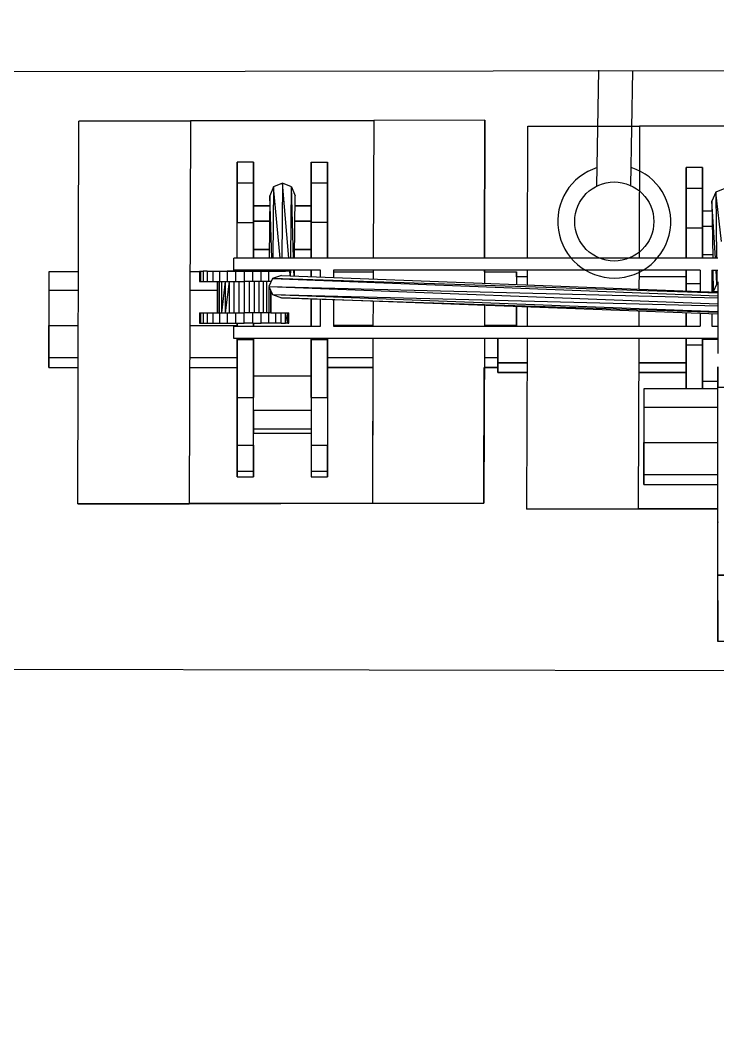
# Model space of a CAD drawing. Header units: millimetres. Extents: x -4997 to -4876, y -8737 to -8661.
# Drawn here: x -4932.907 to -4932.291, y -8694.462 to -8693.564 of the extents above; entities that cross this region are included whole.
import ezdxf

# ---------------------------------------------------------------- set-up
doc = ezdxf.new("R2010")
doc.units = ezdxf.units.MM
doc.header["$LTSCALE"] = 0.1
for name, color, linetype in [('cobertura nova', 4, 'Continuous'), ('imagem', 7, 'Continuous'), ('visto', 9, 'Continuous')]:
    doc.layers.add(name, color=color, linetype=linetype)
picture_1 = doc.add_image_def('image1.jpg', size_in_pixel=(1920, 1080))

# ---------------------------------------------------------------- blocks, each defined once
blk = doc.blocks.new('descida pluvial ext')
for p, q in [((-4901.95349, -8405.15075), (-4901.95529, -8405.2522)), ((-4901.92348, -8405.15044), (-4901.9253, -8405.25274))]:
    blk.add_line(p, q)
blk.add_circle((-4901.93881, -8405.11897), 0.035)
blk.add_arc((-4901.93881, -8405.11897), 0.05, 287.50993, 252.58846)

msp = doc.modelspace()

# ---------------------------------------------------------------- linework, layer by layer
at = {"layer": 'cobertura nova'}
for p, q in [((-4932.85643, -8693.99163), (-4932.85553, -8693.65292)), ((-4932.85553, -8693.65292), (-4932.75681, -8693.6527)), ((-4932.75681, -8693.65284), (-4932.85553, -8693.65306)), ((-4932.75681, -8693.6527), (-4932.75802, -8693.99141)), ((-4932.75681, -8693.6527), (-4932.59477, -8693.65248)), ((-4932.59477, -8693.65248), (-4932.75681, -8693.65284)), ((-4932.59477, -8693.65248), (-4932.5952, -8693.77419)), ((-4932.59477, -8693.65248), (-4932.5952, -8693.77419)), ((-4932.49636, -8693.65227), (-4932.59477, -8693.65248)), ((-4932.49669, -8693.77419), (-4932.49636, -8693.65227)), ((-4932.49636, -8693.65227), (-4932.49669, -8693.77419)), ((-4932.4587, -8693.77419), (-4932.45839, -8693.65754)), ((-4932.45839, -8693.65754), (-4932.35967, -8693.65732)), ((-4932.35967, -8693.65747), (-4932.45839, -8693.65768)), ((-4932.35967, -8693.65732), (-4932.36008, -8693.77419)), ((-4932.35967, -8693.65732), (-4932.20417, -8693.65712)), ((-4932.20417, -8693.65712), (-4932.35967, -8693.65747)), ((-4932.70111, -8693.68936), (-4932.71555, -8693.68936)), ((-4932.71555, -8693.68936), (-4932.71555, -8693.69451)), ((-4932.71555, -8693.70797), (-4932.71555, -8693.68936)), ((-4932.71555, -8693.69451), (-4932.71555, -8693.68936)), ((-4932.71555, -8693.68936), (-4932.71555, -8693.70797)), ((-4932.70112, -8693.70797), (-4932.70112, -8693.68936)), ((-4932.70111, -8693.68936), (-4932.70111, -8693.70797)), ((-4932.64999, -8693.68936), (-4932.63555, -8693.68936)), ((-4932.64999, -8693.70797), (-4932.64999, -8693.68936)), ((-4932.64999, -8693.69451), (-4932.64999, -8693.68936)), ((-4932.64999, -8693.68936), (-4932.64999, -8693.70797)), ((-4932.63555, -8693.68936), (-4932.63555, -8693.70797)), ((-4932.63555, -8693.70797), (-4932.63555, -8693.68936)), ((-4932.71555, -8693.69451), (-4932.71555, -8693.71757)), ((-4932.71555, -8693.71757), (-4932.71555, -8693.69451)), ((-4932.64999, -8693.71757), (-4932.64999, -8693.69451)), ((-4932.30397, -8693.69398), (-4932.31841, -8693.69398)), ((-4932.31841, -8693.69398), (-4932.31841, -8693.69913)), ((-4932.31841, -8693.7126), (-4932.31841, -8693.69398)), ((-4932.31841, -8693.69913), (-4932.31841, -8693.69398)), ((-4932.31841, -8693.69398), (-4932.31841, -8693.7126)), ((-4932.31841, -8693.69913), (-4932.31841, -8693.7222)), ((-4932.31841, -8693.7222), (-4932.31841, -8693.69913)), ((-4932.30397, -8693.7126), (-4932.30397, -8693.69398)), ((-4932.30397, -8693.69398), (-4932.30397, -8693.7126)), ((-4932.70111, -8693.70797), (-4932.71555, -8693.70797)), ((-4932.71555, -8693.7427), (-4932.71555, -8693.70797)), ((-4932.71555, -8693.70797), (-4932.71555, -8693.7427)), ((-4932.70112, -8693.7427), (-4932.70112, -8693.70797)), ((-4932.70111, -8693.70797), (-4932.70112, -8693.7427)), ((-4932.70111, -8693.71757), (-4932.70111, -8693.70797)), ((-4932.67544, -8693.70798), (-4932.68339, -8693.71127)), ((-4932.67544, -8693.70798), (-4932.67609, -8693.77419)), ((-4932.66983, -8693.77419), (-4932.67544, -8693.70798)), ((-4932.66749, -8693.71127), (-4932.67544, -8693.70798)), ((-4932.63555, -8693.70797), (-4932.64999, -8693.70797)), ((-4932.64999, -8693.70797), (-4932.64999, -8693.7427)), ((-4932.64999, -8693.7427), (-4932.64999, -8693.70797)), ((-4932.63555, -8693.71757), (-4932.63555, -8693.70797)), ((-4932.63555, -8693.70797), (-4932.63555, -8693.7427)), ((-4932.63555, -8693.7427), (-4932.63555, -8693.70797)), ((-4932.71555, -8693.71757), (-4932.71555, -8693.71757)), ((-4932.71555, -8693.71757), (-4932.71555, -8693.7427)), ((-4932.71555, -8693.7427), (-4932.71555, -8693.71757)), ((-4932.70111, -8693.72809), (-4932.70111, -8693.71757)), ((-4932.68339, -8693.71127), (-4932.68668, -8693.71922)), ((-4932.68339, -8693.71127), (-4932.68401, -8693.77419)), ((-4932.67763, -8693.77419), (-4932.68339, -8693.71127)), ((-4932.66811, -8693.77419), (-4932.66749, -8693.71127)), ((-4932.66571, -8693.77419), (-4932.66749, -8693.71127)), ((-4932.66749, -8693.71127), (-4932.66419, -8693.71922)), ((-4932.64999, -8693.71757), (-4932.64999, -8693.72809)), ((-4932.64999, -8693.72809), (-4932.64999, -8693.71757)), ((-4932.63555, -8693.75958), (-4932.63555, -8693.71757)), ((-4932.30397, -8693.7126), (-4932.31841, -8693.7126)), ((-4932.31841, -8693.74733), (-4932.31841, -8693.7126)), ((-4932.31841, -8693.7126), (-4932.31841, -8693.74733)), ((-4932.30397, -8693.74733), (-4932.30397, -8693.7126)), ((-4932.30397, -8693.7126), (-4932.30397, -8693.74733)), ((-4932.2923, -8693.71589), (-4932.2956, -8693.72385)), ((-4932.28435, -8693.7126), (-4932.2923, -8693.71589)), ((-4932.28723, -8693.75961), (-4932.2923, -8693.71589)), ((-4932.2923, -8693.71589), (-4932.2915, -8693.77419)), ((-4932.68668, -8693.71922), (-4932.68723, -8693.77419)), ((-4932.68481, -8693.77419), (-4932.68668, -8693.71922)), ((-4932.66474, -8693.77419), (-4932.66419, -8693.71922)), ((-4932.31841, -8693.7222), (-4932.31841, -8693.7222)), ((-4932.31841, -8693.7222), (-4932.31841, -8693.74733)), ((-4932.31841, -8693.74733), (-4932.31841, -8693.7222)), ((-4932.29256, -8693.77419), (-4932.2956, -8693.72385)), ((-4932.2956, -8693.72385), (-4932.2949, -8693.77419)), ((-4932.70112, -8693.74153), (-4932.70111, -8693.72809)), ((-4932.68677, -8693.72809), (-4932.70111, -8693.72809)), ((-4932.70111, -8693.72809), (-4932.70111, -8693.72809)), ((-4932.70111, -8693.72809), (-4932.68677, -8693.72809)), ((-4932.64999, -8693.72809), (-4932.66428, -8693.72809)), ((-4932.66428, -8693.72809), (-4932.64999, -8693.72809)), ((-4932.64999, -8693.72809), (-4932.64999, -8693.72809)), ((-4932.64999, -8693.72809), (-4932.64999, -8693.74153)), ((-4932.64999, -8693.74153), (-4932.64999, -8693.72809)), ((-4932.29547, -8693.73272), (-4932.30397, -8693.73272)), ((-4932.30397, -8693.74615), (-4932.30397, -8693.73272)), ((-4932.71555, -8693.7427), (-4932.70112, -8693.7427)), ((-4932.71555, -8693.77419), (-4932.71555, -8693.7427)), ((-4932.6869, -8693.74153), (-4932.70112, -8693.74153)), ((-4932.70112, -8693.74153), (-4932.6869, -8693.74153)), ((-4932.70112, -8693.77419), (-4932.70112, -8693.7427)), ((-4932.70112, -8693.7427), (-4932.70112, -8693.77419)), ((-4932.64999, -8693.74153), (-4932.66441, -8693.74153)), ((-4932.66441, -8693.74153), (-4932.64999, -8693.74153)), ((-4932.64999, -8693.74153), (-4932.64999, -8693.74153)), ((-4932.64999, -8693.76659), (-4932.64999, -8693.74153)), ((-4932.64999, -8693.7427), (-4932.64999, -8693.77419)), ((-4932.64999, -8693.7427), (-4932.64999, -8693.76659)), ((-4932.63555, -8693.7427), (-4932.64999, -8693.7427)), ((-4932.64999, -8693.77419), (-4932.64999, -8693.7427)), ((-4932.63555, -8693.7427), (-4932.63555, -8693.77419)), ((-4932.63555, -8693.77419), (-4932.63555, -8693.7427)), ((-4932.31841, -8693.74733), (-4932.30397, -8693.74733)), ((-4932.31841, -8693.77419), (-4932.31841, -8693.74733)), ((-4932.31841, -8693.74733), (-4932.31841, -8693.77419)), ((-4932.29529, -8693.74615), (-4932.30397, -8693.74615)), ((-4932.30397, -8693.77419), (-4932.30397, -8693.74733)), ((-4932.30397, -8693.74733), (-4932.30397, -8693.77419)), ((-4932.30397, -8693.77122), (-4932.30397, -8693.74733)), ((-4932.64999, -8693.77419), (-4932.64999, -8693.75761)), ((-4932.70112, -8693.76659), (-4932.70112, -8693.76659)), ((-4932.68715, -8693.76659), (-4932.70112, -8693.76659)), ((-4932.70112, -8693.76659), (-4932.68715, -8693.76659)), ((-4932.64999, -8693.76659), (-4932.66466, -8693.76659)), ((-4932.66466, -8693.76659), (-4932.64999, -8693.76659)), ((-4932.64999, -8693.77419), (-4932.64999, -8693.76659)), ((-4932.64999, -8693.76659), (-4932.64999, -8693.76659)), ((-4932.64999, -8693.76659), (-4932.64999, -8693.77419)), ((-4932.29494, -8693.77122), (-4932.30397, -8693.77122)), ((-4932.30397, -8693.77419), (-4932.30397, -8693.77122)), ((-4932.64185, -8693.77419), (-4932.7185, -8693.77419)), ((-4932.7185, -8693.785), (-4932.7185, -8693.77419)), ((-4932.6302, -8693.77419), (-4932.64185, -8693.77419)), ((-4932.30601, -8693.77419), (-4932.6302, -8693.77419)), ((-4932.29575, -8693.77419), (-4932.30601, -8693.77419)), ((-4932.29053, -8693.77419), (-4932.29575, -8693.77419)), ((-4932.88219, -8693.78622), (-4932.88219, -8693.80245)), ((-4932.85588, -8693.78622), (-4932.88219, -8693.78622)), ((-4932.74874, -8693.78622), (-4932.75729, -8693.78622)), ((-4932.74874, -8693.78571), (-4932.74874, -8693.79479)), ((-4932.74874, -8693.78571), (-4932.74799, -8693.78571)), ((-4932.74799, -8693.78571), (-4932.74574, -8693.78571)), ((-4932.74799, -8693.78571), (-4932.74799, -8693.79479)), ((-4932.7421, -8693.78571), (-4932.74574, -8693.78571)), ((-4932.74574, -8693.78571), (-4932.74574, -8693.79479)), ((-4932.7421, -8693.78571), (-4932.6729, -8693.78571)), ((-4932.7421, -8693.78571), (-4932.67654, -8693.78571)), ((-4932.7421, -8693.78571), (-4932.7421, -8693.79479)), ((-4932.7372, -8693.78571), (-4932.7372, -8693.79479)), ((-4932.73122, -8693.78571), (-4932.73122, -8693.79479)), ((-4932.70646, -8693.78571), (-4932.72441, -8693.78571)), ((-4932.72441, -8693.78571), (-4932.71701, -8693.78571)), ((-4932.72441, -8693.78571), (-4932.72441, -8693.79479)), ((-4932.64185, -8693.785), (-4932.7185, -8693.785)), ((-4932.71701, -8693.78571), (-4932.70932, -8693.78571)), ((-4932.71701, -8693.78571), (-4932.71701, -8693.79479)), ((-4932.71555, -8693.78571), (-4932.71555, -8693.785)), ((-4932.70568, -8693.78571), (-4932.70932, -8693.78571)), ((-4932.70932, -8693.78571), (-4932.70932, -8693.79479)), ((-4932.70163, -8693.79479), (-4932.70163, -8693.78571)), ((-4932.70112, -8693.78571), (-4932.70112, -8693.785)), ((-4932.70112, -8693.785), (-4932.70112, -8693.78571)), ((-4932.69423, -8693.79479), (-4932.69423, -8693.78571)), ((-4932.68144, -8693.78571), (-4932.68742, -8693.78571)), ((-4932.68742, -8693.79479), (-4932.68742, -8693.78571)), ((-4932.68734, -8693.785), (-4932.68734, -8693.78571)), ((-4932.68442, -8693.78571), (-4932.68444, -8693.785)), ((-4932.67624, -8693.78946), (-4932.68419, -8693.79239)), ((-4932.68411, -8693.785), (-4932.68412, -8693.78571)), ((-4932.67658, -8693.78571), (-4932.67664, -8693.785)), ((-4932.67654, -8693.78571), (-4932.6729, -8693.78571)), ((-4932.67624, -8693.78946), (-4932.29053, -8693.80436)), ((-4932.67619, -8693.785), (-4932.6762, -8693.78571)), ((-4932.67065, -8693.78571), (-4932.6729, -8693.78571)), ((-4932.6699, -8693.78571), (-4932.67065, -8693.78571)), ((-4932.66851, -8693.78976), (-4932.66891, -8693.785)), ((-4932.66826, -8693.78977), (-4932.66821, -8693.785)), ((-4932.66526, -8693.78988), (-4932.6654, -8693.785)), ((-4932.6649, -8693.7899), (-4932.66485, -8693.785)), ((-4932.64999, -8693.785), (-4932.64999, -8693.79047)), ((-4932.64999, -8693.79047), (-4932.64999, -8693.785)), ((-4932.64999, -8693.785), (-4932.64999, -8693.79047)), ((-4932.64999, -8693.79047), (-4932.64999, -8693.785)), ((-4932.64185, -8693.79079), (-4932.64185, -8693.785)), ((-4932.30601, -8693.785), (-4932.6302, -8693.785)), ((-4932.6302, -8693.785), (-4932.6302, -8693.79124)), ((-4932.6302, -8693.78623), (-4932.59525, -8693.78623)), ((-4932.59524, -8693.785), (-4932.59527, -8693.79259)), ((-4932.59524, -8693.785), (-4932.59525, -8693.78623)), ((-4932.49671, -8693.785), (-4932.49674, -8693.79639)), ((-4932.49672, -8693.78623), (-4932.49671, -8693.785)), ((-4932.49672, -8693.78623), (-4932.46851, -8693.78623)), ((-4932.46851, -8693.78623), (-4932.46851, -8693.79748)), ((-4932.46851, -8693.79085), (-4932.46851, -8693.78623)), ((-4932.46851, -8693.78623), (-4932.46851, -8693.78623)), ((-4932.45876, -8693.79786), (-4932.45872, -8693.785)), ((-4932.36012, -8693.785), (-4932.36018, -8693.80167)), ((-4932.31841, -8693.79671), (-4932.31841, -8693.785)), ((-4932.31841, -8693.785), (-4932.31841, -8693.79671)), ((-4932.30601, -8693.785), (-4932.30601, -8693.80376)), ((-4932.29575, -8693.785), (-4932.29053, -8693.785)), ((-4932.29575, -8693.785), (-4932.29575, -8693.80416)), ((-4932.29475, -8693.785), (-4932.29448, -8693.8041)), ((-4932.29119, -8693.79702), (-4932.29191, -8693.785)), ((-4932.29135, -8693.785), (-4932.29119, -8693.79702)), ((-4932.74874, -8693.79479), (-4932.74799, -8693.79479)), ((-4932.74799, -8693.79479), (-4932.74574, -8693.79479)), ((-4932.74574, -8693.79479), (-4932.7421, -8693.79479)), ((-4932.7421, -8693.79479), (-4932.7372, -8693.79479)), ((-4932.7372, -8693.79479), (-4932.7333, -8693.79479)), ((-4932.7333, -8693.79479), (-4932.73284, -8693.79479)), ((-4932.7333, -8693.79479), (-4932.7333, -8693.82268)), ((-4932.73284, -8693.79479), (-4932.73148, -8693.79479)), ((-4932.73284, -8693.79479), (-4932.73284, -8693.82268)), ((-4932.73148, -8693.79479), (-4932.72926, -8693.79479)), ((-4932.73148, -8693.79479), (-4932.73148, -8693.82268)), ((-4932.72926, -8693.79479), (-4932.72628, -8693.79479)), ((-4932.72628, -8693.79479), (-4932.72926, -8693.82268)), ((-4932.72926, -8693.79479), (-4932.72926, -8693.82268)), ((-4932.72628, -8693.79479), (-4932.72265, -8693.79479)), ((-4932.72628, -8693.79479), (-4932.72628, -8693.82268)), ((-4932.72265, -8693.79479), (-4932.72628, -8693.82268)), ((-4932.72265, -8693.79479), (-4932.7185, -8693.79479)), ((-4932.72265, -8693.79479), (-4932.72265, -8693.82268)), ((-4932.7185, -8693.79479), (-4932.714, -8693.79479)), ((-4932.7185, -8693.79479), (-4932.7185, -8693.82268)), ((-4932.714, -8693.79479), (-4932.70932, -8693.79479)), ((-4932.714, -8693.79479), (-4932.714, -8693.82268)), ((-4932.70464, -8693.79479), (-4932.70932, -8693.79479)), ((-4932.70932, -8693.79479), (-4932.70932, -8693.82268)), ((-4932.70014, -8693.79479), (-4932.70464, -8693.79479)), ((-4932.70464, -8693.82268), (-4932.70464, -8693.79479)), ((-4932.69599, -8693.79479), (-4932.70014, -8693.79479)), ((-4932.70014, -8693.82268), (-4932.70014, -8693.79479)), ((-4932.69236, -8693.79479), (-4932.69599, -8693.79479)), ((-4932.69599, -8693.82268), (-4932.69599, -8693.79479)), ((-4932.68938, -8693.79479), (-4932.69236, -8693.79479)), ((-4932.69236, -8693.82268), (-4932.69236, -8693.79479)), ((-4932.68716, -8693.79479), (-4932.68938, -8693.79479)), ((-4932.68938, -8693.82268), (-4932.68938, -8693.79479)), ((-4932.68419, -8693.79239), (-4932.68748, -8693.79947)), ((-4932.6858, -8693.79479), (-4932.68716, -8693.79479)), ((-4932.68533, -8693.79479), (-4932.6858, -8693.79479)), ((-4932.68419, -8693.79239), (-4932.29053, -8693.80753)), ((-4932.29053, -8693.80522), (-4932.68419, -8693.79239)), ((-4932.45874, -8693.79085), (-4932.46851, -8693.79085)), ((-4932.31841, -8693.79085), (-4932.36014, -8693.79085)), ((-4932.31841, -8693.79085), (-4932.31841, -8693.80328)), ((-4932.31841, -8693.79671), (-4932.30601, -8693.79671)), ((-4932.31841, -8693.80328), (-4932.31841, -8693.79671)), ((-4932.31841, -8693.79671), (-4932.31841, -8693.80328)), ((-4932.29119, -8693.79702), (-4932.29448, -8693.8041)), ((-4932.29053, -8693.79677), (-4932.29119, -8693.79702)), ((-4932.29053, -8693.79702), (-4932.29119, -8693.79702)), ((-4932.29119, -8693.79702), (-4932.29053, -8693.79702)), ((-4932.29053, -8693.79523), (-4932.29053, -8693.8587)), ((-4932.88219, -8693.80245), (-4932.85593, -8693.80245)), ((-4932.88219, -8693.80245), (-4932.88219, -8693.83399)), ((-4932.75735, -8693.80245), (-4932.7333, -8693.80245)), ((-4932.68748, -8693.79947), (-4932.29053, -8693.80935)), ((-4932.68748, -8693.79947), (-4932.29053, -8693.81458)), ((-4932.68748, -8693.79947), (-4932.68419, -8693.80656)), ((-4932.68716, -8693.82268), (-4932.68716, -8693.80017)), ((-4932.6858, -8693.82268), (-4932.6858, -8693.8031)), ((-4932.68533, -8693.82268), (-4932.68533, -8693.80409)), ((-4932.68419, -8693.80656), (-4932.29053, -8693.81631)), ((-4932.68419, -8693.80656), (-4932.29053, -8693.82137)), ((-4932.68419, -8693.80656), (-4932.67624, -8693.80949)), ((-4932.29053, -8693.80411), (-4932.29448, -8693.8041)), ((-4932.29448, -8693.8041), (-4932.29053, -8693.80412)), ((-4932.29448, -8693.8041), (-4932.29443, -8693.80421)), ((-4932.67624, -8693.80949), (-4932.29053, -8693.82205)), ((-4932.29053, -8693.82394), (-4932.67624, -8693.80949)), ((-4932.64999, -8693.81047), (-4932.64999, -8693.8344)), ((-4932.64999, -8693.8344), (-4932.64999, -8693.81047)), ((-4932.64999, -8693.81047), (-4932.64999, -8693.8344)), ((-4932.64999, -8693.8344), (-4932.64999, -8693.81047)), ((-4932.64185, -8693.8344), (-4932.64185, -8693.81078)), ((-4932.6302, -8693.81121), (-4932.6302, -8693.8344)), ((-4932.59534, -8693.81252), (-4932.59542, -8693.8344)), ((-4932.4968, -8693.81621), (-4932.49684, -8693.8344)), ((-4932.88219, -8693.82317), (-4932.88219, -8693.85471)), ((-4932.74874, -8693.82268), (-4932.74874, -8693.83177)), ((-4932.74874, -8693.82268), (-4932.74799, -8693.82268)), ((-4932.74799, -8693.82268), (-4932.74799, -8693.83177)), ((-4932.74799, -8693.82268), (-4932.74574, -8693.82268)), ((-4932.74574, -8693.82268), (-4932.74574, -8693.83177)), ((-4932.74574, -8693.82268), (-4932.7421, -8693.82268)), ((-4932.7421, -8693.82268), (-4932.7421, -8693.83177)), ((-4932.7421, -8693.82268), (-4932.7372, -8693.82268)), ((-4932.7372, -8693.82268), (-4932.7372, -8693.83177)), ((-4932.7372, -8693.82268), (-4932.7333, -8693.82268)), ((-4932.7333, -8693.82268), (-4932.73284, -8693.82268)), ((-4932.73284, -8693.82268), (-4932.73148, -8693.82268)), ((-4932.73148, -8693.82268), (-4932.72926, -8693.82268)), ((-4932.73122, -8693.82268), (-4932.73122, -8693.83177)), ((-4932.72926, -8693.82268), (-4932.72628, -8693.82268)), ((-4932.72628, -8693.82268), (-4932.72265, -8693.82268)), ((-4932.72441, -8693.82268), (-4932.72441, -8693.83177)), ((-4932.72265, -8693.82268), (-4932.7185, -8693.82268)), ((-4932.7185, -8693.82268), (-4932.714, -8693.82268)), ((-4932.71701, -8693.82268), (-4932.71701, -8693.83177)), ((-4932.714, -8693.82268), (-4932.70932, -8693.82268)), ((-4932.70464, -8693.82268), (-4932.70932, -8693.82268)), ((-4932.70932, -8693.83177), (-4932.70932, -8693.82268)), ((-4932.70014, -8693.82268), (-4932.70464, -8693.82268)), ((-4932.70163, -8693.83177), (-4932.70163, -8693.82268)), ((-4932.69599, -8693.82268), (-4932.70014, -8693.82268)), ((-4932.69236, -8693.82268), (-4932.69599, -8693.82268)), ((-4932.69423, -8693.83177), (-4932.69423, -8693.82268)), ((-4932.68938, -8693.82268), (-4932.69236, -8693.82268)), ((-4932.68716, -8693.82268), (-4932.68938, -8693.82268)), ((-4932.68742, -8693.83177), (-4932.68742, -8693.82268)), ((-4932.6858, -8693.82268), (-4932.68716, -8693.82268)), ((-4932.6858, -8693.82268), (-4932.68533, -8693.82268)), ((-4932.68533, -8693.82268), (-4932.68144, -8693.82268)), ((-4932.68144, -8693.82268), (-4932.67654, -8693.82268)), ((-4932.68144, -8693.83177), (-4932.68144, -8693.82268)), ((-4932.67654, -8693.82268), (-4932.6729, -8693.82268)), ((-4932.67654, -8693.83177), (-4932.67654, -8693.82268)), ((-4932.6729, -8693.83177), (-4932.67065, -8693.82268)), ((-4932.6729, -8693.83177), (-4932.6729, -8693.82268)), ((-4932.6729, -8693.82268), (-4932.67065, -8693.82268)), ((-4932.67065, -8693.83177), (-4932.67065, -8693.82268)), ((-4932.67065, -8693.82268), (-4932.6699, -8693.82268)), ((-4932.6699, -8693.83177), (-4932.6699, -8693.82268)), ((-4932.46851, -8693.83399), (-4932.46851, -8693.81727)), ((-4932.46851, -8693.81727), (-4932.46851, -8693.83399)), ((-4932.45885, -8693.8344), (-4932.45881, -8693.81764)), ((-4932.36025, -8693.82133), (-4932.3603, -8693.8344)), ((-4932.31841, -8693.8229), (-4932.31841, -8693.8344)), ((-4932.31841, -8693.8344), (-4932.31841, -8693.8229)), ((-4932.31841, -8693.8229), (-4932.31841, -8693.8344)), ((-4932.30601, -8693.82336), (-4932.30601, -8693.8344)), ((-4932.29575, -8693.82375), (-4932.29575, -8693.8344)), ((-4932.88219, -8693.83399), (-4932.85601, -8693.83399)), ((-4932.88219, -8693.86235), (-4932.88219, -8693.83399)), ((-4932.88219, -8693.83399), (-4932.88219, -8693.86235)), ((-4932.75746, -8693.83399), (-4932.71555, -8693.83399)), ((-4932.74874, -8693.83177), (-4932.74799, -8693.83177)), ((-4932.74799, -8693.83177), (-4932.74574, -8693.83177)), ((-4932.74574, -8693.83177), (-4932.7421, -8693.83177)), ((-4932.7421, -8693.83177), (-4932.7372, -8693.83177)), ((-4932.7372, -8693.83177), (-4932.73122, -8693.83177)), ((-4932.73122, -8693.83177), (-4932.72441, -8693.83177)), ((-4932.72441, -8693.83177), (-4932.71701, -8693.83177)), ((-4932.7185, -8693.84521), (-4932.7185, -8693.8344)), ((-4932.7185, -8693.8344), (-4932.64185, -8693.8344)), ((-4932.71701, -8693.83177), (-4932.70932, -8693.83177)), ((-4932.71555, -8693.83177), (-4932.71555, -8693.83399)), ((-4932.71555, -8693.8344), (-4932.71555, -8693.83177)), ((-4932.71555, -8693.83177), (-4932.71555, -8693.8344)), ((-4932.71555, -8693.83399), (-4932.71555, -8693.8344)), ((-4932.70163, -8693.83177), (-4932.70932, -8693.83177)), ((-4932.70163, -8693.83177), (-4932.69423, -8693.83177)), ((-4932.70112, -8693.8344), (-4932.70112, -8693.83177)), ((-4932.70112, -8693.83177), (-4932.70112, -8693.8344)), ((-4932.70112, -8693.8344), (-4932.70112, -8693.83177)), ((-4932.68742, -8693.83177), (-4932.69423, -8693.83177)), ((-4932.68144, -8693.83177), (-4932.68742, -8693.83177)), ((-4932.67654, -8693.83177), (-4932.68144, -8693.83177)), ((-4932.67654, -8693.83177), (-4932.6729, -8693.83177)), ((-4932.67065, -8693.83177), (-4932.6729, -8693.83177)), ((-4932.67065, -8693.83177), (-4932.6699, -8693.83177)), ((-4932.6302, -8693.83399), (-4932.59542, -8693.83399)), ((-4932.59542, -8693.83399), (-4932.6302, -8693.83399)), ((-4932.6302, -8693.8344), (-4932.30601, -8693.8344)), ((-4932.49684, -8693.83399), (-4932.46851, -8693.83399)), ((-4932.46851, -8693.83399), (-4932.49684, -8693.83399)), ((-4932.29575, -8693.8344), (-4932.29053, -8693.8344)), ((-4932.64185, -8693.84521), (-4932.7185, -8693.84521)), ((-4932.71555, -8693.84521), (-4932.71555, -8693.84635)), ((-4932.71555, -8693.84635), (-4932.71555, -8693.84521)), ((-4932.71555, -8693.84521), (-4932.71555, -8693.84635)), ((-4932.71555, -8693.84635), (-4932.70112, -8693.84635)), ((-4932.71555, -8693.89758), (-4932.71555, -8693.84635)), ((-4932.71555, -8693.84635), (-4932.71555, -8693.89758)), ((-4932.70112, -8693.84635), (-4932.70112, -8693.84521)), ((-4932.70112, -8693.84521), (-4932.70112, -8693.84635)), ((-4932.70112, -8693.89758), (-4932.70112, -8693.84635)), ((-4932.70112, -8693.84635), (-4932.70112, -8693.89758)), ((-4932.64999, -8693.84521), (-4932.64999, -8693.84635)), ((-4932.64999, -8693.87838), (-4932.64999, -8693.84521)), ((-4932.64999, -8693.84635), (-4932.64999, -8693.84521)), ((-4932.64999, -8693.84635), (-4932.64999, -8693.89758)), ((-4932.64999, -8693.84635), (-4932.64999, -8693.87838)), ((-4932.64999, -8693.84635), (-4932.63555, -8693.84635)), ((-4932.64999, -8693.89758), (-4932.64999, -8693.84635)), ((-4932.6302, -8693.84521), (-4932.64185, -8693.84521)), ((-4932.63555, -8693.84634), (-4932.63555, -8693.84521)), ((-4932.63555, -8693.84521), (-4932.63555, -8693.84635)), ((-4932.63555, -8693.89757), (-4932.63555, -8693.84634)), ((-4932.63555, -8693.84635), (-4932.63555, -8693.89758)), ((-4932.30601, -8693.84521), (-4932.6302, -8693.84521)), ((-4932.59546, -8693.84521), (-4932.59598, -8693.99119)), ((-4932.49687, -8693.84521), (-4932.49726, -8693.99097)), ((-4932.48505, -8693.86698), (-4932.48505, -8693.84521)), ((-4932.48505, -8693.84521), (-4932.48505, -8693.86698)), ((-4932.45928, -8693.99625), (-4932.45888, -8693.84521)), ((-4932.36034, -8693.84521), (-4932.36088, -8693.99603)), ((-4932.31841, -8693.84521), (-4932.31841, -8693.85097)), ((-4932.31841, -8693.85097), (-4932.31841, -8693.84521)), ((-4932.31841, -8693.84521), (-4932.31841, -8693.85097)), ((-4932.31841, -8693.85097), (-4932.30397, -8693.85097)), ((-4932.31841, -8693.88974), (-4932.31841, -8693.85097)), ((-4932.31841, -8693.85097), (-4932.31841, -8693.88974)), ((-4932.29575, -8693.84521), (-4932.30601, -8693.84521)), ((-4932.30397, -8693.85097), (-4932.30397, -8693.84521)), ((-4932.30397, -8693.84521), (-4932.30397, -8693.85097)), ((-4932.30397, -8693.84603), (-4932.30397, -8693.84521)), ((-4932.30397, -8693.84603), (-4932.29053, -8693.84603)), ((-4932.30397, -8693.88974), (-4932.30397, -8693.85097)), ((-4932.30397, -8693.85097), (-4932.30397, -8693.88974)), ((-4932.30397, -8693.88301), (-4932.30397, -8693.85097)), ((-4932.29053, -8693.84521), (-4932.29575, -8693.84521)), ((-4932.88219, -8693.85471), (-4932.88219, -8693.85471)), ((-4932.88219, -8693.85471), (-4932.88219, -8693.86235)), ((-4932.88219, -8693.85471), (-4932.88219, -8693.85471)), ((-4932.64999, -8693.85492), (-4932.64999, -8693.85492)), ((-4932.85609, -8693.86235), (-4932.88219, -8693.86235)), ((-4932.88219, -8693.87093), (-4932.88219, -8693.86235)), ((-4932.88219, -8693.86235), (-4932.88219, -8693.87093)), ((-4932.88219, -8693.87093), (-4932.85611, -8693.87093)), ((-4932.75759, -8693.87094), (-4932.71555, -8693.87094)), ((-4932.71555, -8693.86235), (-4932.75756, -8693.86235)), ((-4932.63555, -8693.86235), (-4932.63555, -8693.87094)), ((-4932.59552, -8693.86235), (-4932.63555, -8693.86235)), ((-4932.63555, -8693.87094), (-4932.63555, -8693.86235)), ((-4932.63555, -8693.87094), (-4932.59555, -8693.87094)), ((-4932.59555, -8693.87094), (-4932.63555, -8693.87094)), ((-4932.59555, -8693.87094), (-4932.59598, -8693.99119)), ((-4932.49726, -8693.99097), (-4932.49694, -8693.87094)), ((-4932.49694, -8693.87094), (-4932.48505, -8693.87094)), ((-4932.48505, -8693.87094), (-4932.49694, -8693.87094)), ((-4932.48505, -8693.86235), (-4932.49692, -8693.86235)), ((-4932.45894, -8693.86698), (-4932.48505, -8693.86698)), ((-4932.48505, -8693.86698), (-4932.48505, -8693.87556)), ((-4932.48505, -8693.86698), (-4932.45894, -8693.86698)), ((-4932.48505, -8693.87556), (-4932.48505, -8693.86698)), ((-4932.31841, -8693.86698), (-4932.36041, -8693.86698)), ((-4932.36041, -8693.86698), (-4932.31841, -8693.86698)), ((-4932.29053, -8693.88834), (-4932.29053, -8693.87047)), ((-4932.29053, -8693.87047), (-4932.29053, -8693.88834)), ((-4932.70112, -8693.87838), (-4932.64999, -8693.87838)), ((-4932.64999, -8693.89758), (-4932.64999, -8693.87838)), ((-4932.48505, -8693.87556), (-4932.45896, -8693.87556)), ((-4932.45896, -8693.87556), (-4932.48505, -8693.87556)), ((-4932.36045, -8693.87556), (-4932.31841, -8693.87556)), ((-4932.31841, -8693.87556), (-4932.36045, -8693.87556)), ((-4932.30397, -8693.88301), (-4932.29053, -8693.88301)), ((-4932.30397, -8693.88974), (-4932.30397, -8693.88301)), ((-4932.29053, -8693.88834), (-4932.24867, -8693.88834)), ((-4932.29053, -8694.01031), (-4932.29053, -8693.88834)), ((-4932.71555, -8693.89758), (-4932.70112, -8693.89758)), ((-4932.71555, -8693.93959), (-4932.71555, -8693.89758)), ((-4932.71555, -8693.89758), (-4932.71555, -8693.93959)), ((-4932.70112, -8693.93959), (-4932.70112, -8693.89758)), ((-4932.64999, -8693.89758), (-4932.64999, -8693.93959)), ((-4932.64999, -8693.89758), (-4932.63555, -8693.89758)), ((-4932.63555, -8693.89758), (-4932.63555, -8693.89757)), ((-4932.63555, -8693.89758), (-4932.63555, -8693.93958)), ((-4932.35595, -8693.88974), (-4932.35595, -8693.90597)), ((-4932.29053, -8693.88974), (-4932.35595, -8693.88974)), ((-4932.35595, -8693.90597), (-4932.29053, -8693.90597)), ((-4932.35595, -8693.90597), (-4932.35595, -8693.9375)), ((-4932.71555, -8693.91446), (-4932.71555, -8693.94919)), ((-4932.70112, -8693.90871), (-4932.70112, -8693.92535)), ((-4932.70112, -8693.90871), (-4932.64999, -8693.90871)), ((-4932.70112, -8693.92535), (-4932.70112, -8693.92907)), ((-4932.70112, -8693.92535), (-4932.64999, -8693.92535)), ((-4932.70112, -8693.92907), (-4932.64999, -8693.92907)), ((-4932.35595, -8693.92669), (-4932.35595, -8693.95822)), ((-4932.71555, -8693.93959), (-4932.70112, -8693.93959)), ((-4932.71555, -8693.96265), (-4932.71555, -8693.93959)), ((-4932.71555, -8693.93959), (-4932.71555, -8693.96265)), ((-4932.70112, -8693.93959), (-4932.70112, -8693.96265)), ((-4932.70112, -8693.96265), (-4932.70112, -8693.93959)), ((-4932.64999, -8693.93959), (-4932.64999, -8693.96265)), ((-4932.64999, -8693.93959), (-4932.63555, -8693.93959)), ((-4932.63555, -8693.96265), (-4932.63555, -8693.93958)), ((-4932.63555, -8693.93958), (-4932.63555, -8693.93959)), ((-4932.63555, -8693.94919), (-4932.63555, -8693.93959)), ((-4932.63555, -8693.93959), (-4932.63555, -8693.96265)), ((-4932.35595, -8693.9375), (-4932.29053, -8693.9375)), ((-4932.35595, -8693.96587), (-4932.35595, -8693.9375)), ((-4932.35595, -8693.9375), (-4932.35595, -8693.96587)), ((-4932.71555, -8693.94919), (-4932.71555, -8693.94919)), ((-4932.71555, -8693.94919), (-4932.71555, -8693.96265)), ((-4932.70112, -8693.94919), (-4932.70112, -8693.94919)), ((-4932.63555, -8693.9678), (-4932.63555, -8693.94919)), ((-4932.63555, -8693.94919), (-4932.63555, -8693.9678)), ((-4932.35595, -8693.95822), (-4932.35595, -8693.96587)), ((-4932.71555, -8693.96265), (-4932.70112, -8693.96265)), ((-4932.71555, -8693.9678), (-4932.71555, -8693.96265)), ((-4932.71555, -8693.96265), (-4932.71555, -8693.9678)), ((-4932.71555, -8693.9678), (-4932.70112, -8693.9678)), ((-4932.70112, -8693.96265), (-4932.70112, -8693.9678)), ((-4932.70112, -8693.9678), (-4932.70112, -8693.96265)), ((-4932.70112, -8693.9678), (-4932.70112, -8693.9678)), ((-4932.64999, -8693.96265), (-4932.64999, -8693.9678)), ((-4932.64999, -8693.96265), (-4932.63555, -8693.96265)), ((-4932.64999, -8693.9678), (-4932.63555, -8693.9678)), ((-4932.63555, -8693.96265), (-4932.63555, -8693.9678)), ((-4932.63555, -8693.9678), (-4932.63555, -8693.96265)), ((-4932.29053, -8693.96587), (-4932.35595, -8693.96587)), ((-4932.35595, -8693.97445), (-4932.35595, -8693.96587)), ((-4932.35595, -8693.96587), (-4932.35595, -8693.97445)), ((-4932.35595, -8693.97445), (-4932.29053, -8693.97445)), ((-4932.75802, -8693.99141), (-4932.85643, -8693.99163)), ((-4932.75802, -8693.99155), (-4932.85643, -8693.99176)), ((-4932.85643, -8693.99176), (-4932.75802, -8693.99155)), ((-4932.59598, -8693.99119), (-4932.75802, -8693.99155)), ((-4932.75802, -8693.99155), (-4932.59598, -8693.99119)), ((-4932.59598, -8693.99119), (-4932.75802, -8693.99141)), ((-4932.59598, -8693.99119), (-4932.49726, -8693.99097)), ((-4932.36088, -8693.99603), (-4932.45928, -8693.99625)), ((-4932.36087, -8693.99617), (-4932.45928, -8693.99639)), ((-4932.45928, -8693.99639), (-4932.36087, -8693.99617)), ((-4932.29053, -8693.99594), (-4932.36088, -8693.99603)), ((-4932.29053, -8693.99602), (-4932.36087, -8693.99617)), ((-4932.36087, -8693.99617), (-4932.29053, -8693.99602)), ((-4932.29053, -8694.00753), (-4932.29053, -8694.00815)), ((-4932.29053, -8694.05468), (-4932.29053, -8694.01031)), ((-4932.29053, -8694.08887), (-4932.29053, -8694.05468)), ((-4932.24867, -8694.05468), (-4932.29053, -8694.05468)), ((-4932.29053, -8694.05468), (-4932.24867, -8694.05468)), ((-4932.29053, -8694.07711), (-4932.29053, -8694.11307)), ((-4932.29053, -8694.11353), (-4932.29053, -8694.08887)), ((-4932.24867, -8694.11353), (-4932.29053, -8694.11353))]:
    msp.add_line(p, q, dxfattribs=at)
at = {"layer": 'visto'}
msp.add_line((-4929.8979, -8693.60512), (-4933.4079, -8693.61), dxfattribs=at)
msp.add_line((-4922.29918, -8694.15877), (-4933.40999, -8694.13735), dxfattribs=at).dxf.unprotected_set("ltscale", 0)

# ---------------------------------------------------------------- block references
at = {"layer": 'visto', "rotation": 180}
msp.add_blockref('descida pluvial ext', (-9834.32083, -17098.86079), dxfattribs=at)
msp.add_blockref('descida pluvial ext', (-9834.32083, -17098.86079), dxfattribs=at)

# ---------------------------------------------------------------- pictures from other files: only their frames are drawn
at = {"layer": 'imagem'}
image = msp.add_image(picture_1, insert=(-4995.03672, -8736.05252), size_in_units=(116.40214, 65.4762), dxfattribs=at)
image.dxf.flags = 7

doc.saveas('drawing.dxf')
